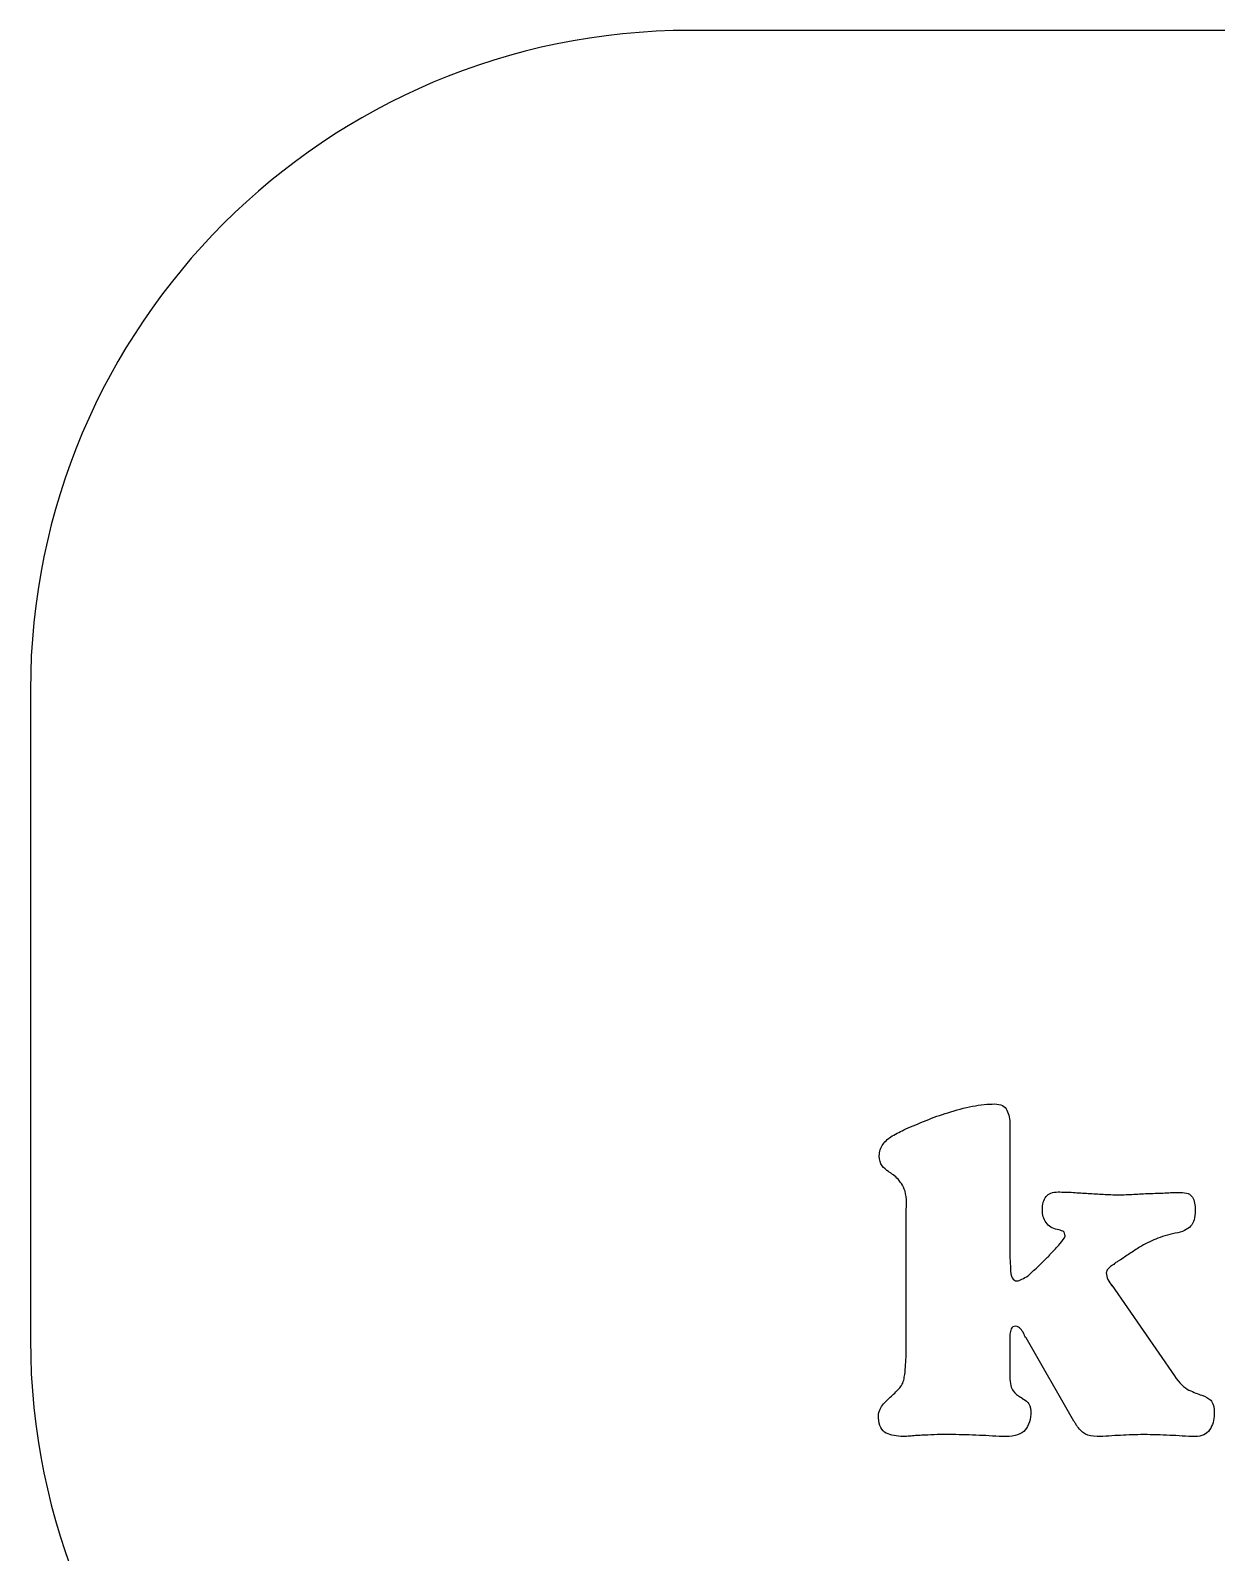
# Model space of a CAD drawing. Extents: x 1489 to 1914, y 371 to 1329.
# Drawn here: x 1489 to 1540.2, y 1036.4 to 1102.2 of the extents above; entities that cross this region are included whole.
import ezdxf

# ---------------------------------------------------------------- set-up
doc = ezdxf.new("R2010")
doc.units = 0
doc.layers.add('G0101', color=7, linetype='CONTINUOUS')

msp = doc.modelspace()

# ---------------------------------------------------------------- linework, layer by layer
at = {"layer": 'G0101', "color": 1}
for points in [[(1650.636559, 1102.153572), (1517.495562, 1102.153572)], [(1489.018563, 1073.676573), (1489.018563, 1045.591574)]]:
    msp.add_lwpolyline(points, dxfattribs=at)
at = {"layer": 'G0101', "color": 4}
for points in [[(1531.306862, 1054.906174), (1531.306862, 1049.189174), (1531.326862, 1048.728174)], [(1526.826862, 1044.852174), (1526.826862, 1045.293174), (1526.826862, 1045.714174), (1526.826862, 1051.207174), (1526.846862, 1051.386174)], [(1535.706862, 1047.959174), (1538.406862, 1044.050174)], [(1535.706862, 1047.939174), (1535.706862, 1047.959174)], [(1531.306862, 1045.846174), (1531.306862, 1045.776174), (1531.306862, 1045.707174), (1531.306862, 1044.006174)], [(1534.066862, 1042.086174), (1532.006862, 1045.687174)], [(1528.826862, 1041.506174), (1528.296862, 1041.506174)]]:
    msp.add_lwpolyline(points, dxfattribs=at)
at = {"layer": 'G0101', "color": 1}
for points in [[(1517.495562, 1102.153572), (1501.768562, 1102.153572), (1489.018563, 1089.404573), (1489.018563, 1073.676573)], [(1489.018563, 1045.591574), (1489.018563, 1029.864574), (1501.768562, 1017.114575), (1517.495562, 1017.114575)]]:
    msp.add_open_spline(points, degree=3, dxfattribs=at)
at = {"layer": 'G0101', "color": 4}
for points in [[(1527.686862, 1055.076174), (1527.993862, 1055.203174), (1528.306862, 1055.313174), (1528.626862, 1055.406174)], [(1528.626862, 1055.406174), (1528.986862, 1055.526174), (1529.339862, 1055.620174), (1529.686862, 1055.687174)], [(1529.686862, 1055.687174), (1530.033862, 1055.753174), (1530.353862, 1055.786174), (1530.646862, 1055.786174)], [(1530.646862, 1055.786174), (1530.913862, 1055.786174), (1531.089862, 1055.696174), (1531.176862, 1055.516174)], [(1531.176862, 1055.516174), (1531.263862, 1055.336174), (1531.306862, 1055.133174), (1531.306862, 1054.906174)], [(1526.226862, 1054.406174), (1526.319862, 1054.459174), (1526.413862, 1054.509174), (1526.506862, 1054.556174)], [(1526.506862, 1054.556174), (1526.600862, 1054.603174), (1526.699862, 1054.653174), (1526.806862, 1054.707174)], [(1526.806862, 1054.707174), (1527.086862, 1054.826174), (1527.379862, 1054.950174), (1527.686862, 1055.076174)], [(1525.666862, 1053.546174), (1525.666862, 1053.733174), (1525.719862, 1053.899174), (1525.826862, 1054.046174)], [(1525.826862, 1054.046174), (1525.933862, 1054.193174), (1526.066862, 1054.313174), (1526.226862, 1054.406174)], [(1525.786862, 1053.116174), (1525.706862, 1053.216174), (1525.666862, 1053.359174), (1525.666862, 1053.546174)], [(1526.066862, 1052.866174), (1525.959862, 1052.933174), (1525.866862, 1053.016174), (1525.786862, 1053.116174)], [(1526.166862, 1052.796174), (1526.139862, 1052.816174), (1526.106862, 1052.839174), (1526.066862, 1052.866174)], [(1526.266862, 1052.727174), (1526.226862, 1052.753174), (1526.193862, 1052.776174), (1526.166862, 1052.796174)], [(1526.666862, 1052.276174), (1526.546862, 1052.469174), (1526.413862, 1052.620174), (1526.266862, 1052.727174)], [(1526.846862, 1051.386174), (1526.846862, 1051.786174), (1526.786862, 1052.083174), (1526.666862, 1052.276174)], [(1532.866862, 1051.786174), (1532.973862, 1051.919174), (1533.146862, 1051.986174), (1533.386862, 1051.986174)], [(1533.386862, 1051.986174), (1533.600862, 1051.986174), (1533.816862, 1051.980174), (1534.036862, 1051.966174)], [(1534.036862, 1051.966174), (1534.256862, 1051.953174), (1534.473862, 1051.939174), (1534.686862, 1051.926174)], [(1534.686862, 1051.926174), (1534.899862, 1051.913174), (1535.116862, 1051.899174), (1535.336862, 1051.886174)], [(1535.336862, 1051.886174), (1535.556862, 1051.873174), (1535.773862, 1051.866174), (1535.986862, 1051.866174)], [(1535.986862, 1051.866174), (1536.213862, 1051.866174), (1536.436862, 1051.873174), (1536.656862, 1051.886174)], [(1536.656862, 1051.886174), (1536.876862, 1051.899174), (1537.100862, 1051.913174), (1537.326862, 1051.926174)], [(1537.326862, 1051.926174), (1537.553862, 1051.926174), (1537.776862, 1051.933174), (1537.996862, 1051.946174)], [(1537.996862, 1051.946174), (1538.216862, 1051.959174), (1538.439862, 1051.966174), (1538.666862, 1051.966174)], [(1538.666862, 1051.966174), (1538.933862, 1051.966174), (1539.106862, 1051.897174), (1539.186862, 1051.756174)], [(1532.706862, 1051.207174), (1532.706862, 1051.459174), (1532.759862, 1051.653174), (1532.866862, 1051.786174)], [(1532.866862, 1050.663174), (1532.759862, 1050.824174), (1532.706862, 1051.005174), (1532.706862, 1051.207174)], [(1539.186862, 1051.756174), (1539.266862, 1051.616174), (1539.306862, 1051.426174), (1539.306862, 1051.187174)], [(1533.346862, 1050.361174), (1533.133862, 1050.401174), (1532.973862, 1050.501174), (1532.866862, 1050.663174)], [(1539.306862, 1051.187174), (1539.306862, 1050.879174), (1539.239862, 1050.652174), (1539.106862, 1050.505174)], [(1533.586862, 1050.291174), (1533.519862, 1050.324174), (1533.439862, 1050.347174), (1533.346862, 1050.361174)], [(1533.466862, 1049.747174), (1533.586862, 1049.888174), (1533.659862, 1049.998174), (1533.686862, 1050.079174)], [(1533.686862, 1050.079174), (1533.686862, 1050.187174), (1533.653862, 1050.257174), (1533.586862, 1050.291174)], [(1537.606862, 1049.954174), (1537.366862, 1049.853174), (1537.133862, 1049.736174), (1536.906862, 1049.603174)], [(1538.446862, 1050.204174), (1538.126862, 1050.137174), (1537.846862, 1050.054174), (1537.606862, 1049.954174)], [(1539.106862, 1050.505174), (1538.973862, 1050.357174), (1538.753862, 1050.257174), (1538.446862, 1050.204174)], [(1532.926862, 1049.173174), (1532.953862, 1049.187174), (1532.976862, 1049.207174), (1532.996862, 1049.233174)], [(1532.996862, 1049.233174), (1533.016862, 1049.260174), (1533.033862, 1049.280174), (1533.046862, 1049.294174)], [(1533.046862, 1049.294174), (1533.206862, 1049.455174), (1533.346862, 1049.606174), (1533.466862, 1049.747174)], [(1536.476862, 1049.322174), (1536.336862, 1049.228174), (1536.186862, 1049.128174), (1536.026862, 1049.021174)], [(1536.906862, 1049.603174), (1536.759862, 1049.509174), (1536.616862, 1049.416174), (1536.476862, 1049.322174)], [(1531.326862, 1048.728174), (1531.326862, 1048.514174), (1531.353862, 1048.364174), (1531.406862, 1048.277174)], [(1532.206862, 1048.479174), (1532.246862, 1048.512174), (1532.286862, 1048.549174), (1532.326862, 1048.589174)], [(1532.326862, 1048.589174), (1532.406862, 1048.656174), (1532.496862, 1048.740174), (1532.596862, 1048.841174)], [(1532.596862, 1048.841174), (1532.696862, 1048.941174), (1532.806862, 1049.052174), (1532.926862, 1049.173174)], [(1535.486862, 1048.581174), (1535.486862, 1048.567174), (1535.483862, 1048.554174), (1535.476862, 1048.541174)], [(1535.606862, 1048.731174), (1535.553862, 1048.684174), (1535.513862, 1048.634174), (1535.486862, 1048.581174)], [(1535.786862, 1048.861174), (1535.719862, 1048.821174), (1535.659862, 1048.778174), (1535.606862, 1048.731174)], [(1535.916862, 1048.961174), (1535.869862, 1048.935174), (1535.826862, 1048.901174), (1535.786862, 1048.861174)], [(1536.026862, 1049.021174), (1535.999862, 1049.008174), (1535.963862, 1048.988174), (1535.916862, 1048.961174)], [(1531.406862, 1048.277174), (1531.459862, 1048.190174), (1531.526862, 1048.146174), (1531.606862, 1048.146174)], [(1531.606862, 1048.146174), (1531.673862, 1048.146174), (1531.746862, 1048.170174), (1531.826862, 1048.217174)], [(1531.826862, 1048.217174), (1531.906862, 1048.264174), (1531.993862, 1048.314174), (1532.086862, 1048.368174)], [(1532.086862, 1048.368174), (1532.126862, 1048.408174), (1532.166862, 1048.445174), (1532.206862, 1048.479174)], [(1535.476862, 1048.541174), (1535.469862, 1048.527174), (1535.466862, 1048.514174), (1535.466862, 1048.500174)], [(1535.466862, 1048.500174), (1535.466862, 1048.393174), (1535.489862, 1048.293174), (1535.536862, 1048.200174)], [(1535.536862, 1048.200174), (1535.583862, 1048.106174), (1535.639862, 1048.019174), (1535.706862, 1047.939174)], [(1531.366862, 1046.076174), (1531.339862, 1046.003174), (1531.319862, 1045.926174), (1531.306862, 1045.846174)], [(1531.566862, 1046.187174), (1531.459862, 1046.187174), (1531.393862, 1046.149174), (1531.366862, 1046.076174)], [(1531.766862, 1046.076174), (1531.713862, 1046.136174), (1531.646862, 1046.173174), (1531.566862, 1046.187174)], [(1531.906862, 1045.866174), (1531.866862, 1045.946174), (1531.819862, 1046.016174), (1531.766862, 1046.076174)], [(1531.956862, 1045.756174), (1531.936862, 1045.790174), (1531.919862, 1045.826174), (1531.906862, 1045.866174)], [(1532.006862, 1045.687174), (1531.993862, 1045.700174), (1531.976862, 1045.723174), (1531.956862, 1045.756174)], [(1526.796862, 1044.421174), (1526.803862, 1044.562174), (1526.813862, 1044.705174), (1526.826862, 1044.852174)], [(1526.546862, 1043.529174), (1526.653862, 1043.649174), (1526.719862, 1043.803174), (1526.746862, 1043.990174)], [(1526.746862, 1043.990174), (1526.773862, 1044.137174), (1526.789862, 1044.281174), (1526.796862, 1044.421174)], [(1531.306862, 1044.006174), (1531.306862, 1043.713174), (1531.353862, 1043.509174), (1531.446862, 1043.397174)], [(1538.406862, 1044.050174), (1538.619862, 1043.730174), (1538.830862, 1043.522174), (1539.036862, 1043.429174)], [(1526.186862, 1043.168174), (1526.319862, 1043.289174), (1526.439862, 1043.409174), (1526.546862, 1043.529174)], [(1531.446862, 1043.397174), (1531.539862, 1043.283174), (1531.646862, 1043.193174), (1531.766862, 1043.126174)], [(1539.036862, 1043.429174), (1539.243862, 1043.335174), (1539.426862, 1043.262174), (1539.586862, 1043.208174)], [(1525.626862, 1042.227174), (1525.626862, 1042.453174), (1525.686862, 1042.637174), (1525.806862, 1042.777174)], [(1525.806862, 1042.777174), (1525.926862, 1042.917174), (1526.053862, 1043.048174), (1526.186862, 1043.168174)], [(1531.766862, 1043.126174), (1531.793862, 1043.113174), (1531.813862, 1043.100174), (1531.826862, 1043.086174)], [(1531.826862, 1043.086174), (1531.919862, 1043.033174), (1532.003862, 1042.969174), (1532.076862, 1042.897174)], [(1532.076862, 1042.897174), (1532.149862, 1042.823174), (1532.193862, 1042.700174), (1532.206862, 1042.526174)], [(1539.586862, 1043.208174), (1539.746862, 1043.154174), (1539.876862, 1043.081174), (1539.976862, 1042.988174)], [(1539.976862, 1042.988174), (1540.076861, 1042.894174), (1540.126861, 1042.693174), (1540.126861, 1042.386174)], [(1525.966862, 1041.576174), (1525.766862, 1041.676174), (1525.653862, 1041.893174), (1525.626862, 1042.227174)], [(1532.206862, 1042.526174), (1532.206862, 1042.167174), (1532.126862, 1041.893174), (1531.966862, 1041.707174)], [(1534.146862, 1041.966174), (1534.119862, 1042.006174), (1534.093862, 1042.046174), (1534.066862, 1042.086174)], [(1540.126861, 1042.386174), (1540.126861, 1042.133174), (1540.060861, 1041.910174), (1539.926862, 1041.716174)], [(1526.706862, 1041.426174), (1526.413862, 1041.426174), (1526.166862, 1041.477174), (1525.966862, 1041.576174)], [(1526.976862, 1041.437174), (1526.889862, 1041.430174), (1526.799862, 1041.426174), (1526.706862, 1041.426174)], [(1527.226862, 1041.466174), (1527.146862, 1041.453174), (1527.063862, 1041.443174), (1526.976862, 1041.437174)], [(1527.496862, 1041.477174), (1527.409862, 1041.470174), (1527.319862, 1041.466174), (1527.226862, 1041.466174)], [(1527.766862, 1041.486174), (1527.673862, 1041.486174), (1527.583862, 1041.483174), (1527.496862, 1041.477174)], [(1528.296862, 1041.506174), (1528.116862, 1041.506174), (1527.939862, 1041.500174), (1527.766862, 1041.486174)], [(1529.396862, 1041.497174), (1529.203862, 1041.503174), (1529.013862, 1041.506174), (1528.826862, 1041.506174)], [(1529.986862, 1041.466174), (1529.786862, 1041.480174), (1529.589862, 1041.490174), (1529.396862, 1041.497174)], [(1530.556862, 1041.446174), (1530.363862, 1041.460174), (1530.173862, 1041.466174), (1529.986862, 1041.466174)], [(1531.126862, 1041.426174), (1530.939862, 1041.426174), (1530.749862, 1041.433174), (1530.556862, 1041.446174)], [(1531.966862, 1041.707174), (1531.806862, 1041.520174), (1531.526862, 1041.426174), (1531.126862, 1041.426174)], [(1534.226862, 1041.846174), (1534.199862, 1041.886174), (1534.173862, 1041.926174), (1534.146862, 1041.966174)], [(1534.566862, 1041.526174), (1534.446862, 1041.593174), (1534.333862, 1041.700174), (1534.226862, 1041.846174)], [(1535.066862, 1041.426174), (1534.853862, 1041.426174), (1534.686862, 1041.460174), (1534.566862, 1041.526174)], [(1535.576862, 1041.446174), (1535.409862, 1041.433174), (1535.239862, 1041.426174), (1535.066862, 1041.426174)], [(1536.086862, 1041.466174), (1535.913862, 1041.466174), (1535.743862, 1041.460174), (1535.576862, 1041.446174)], [(1536.576862, 1041.497174), (1536.409862, 1041.490174), (1536.246862, 1041.480174), (1536.086862, 1041.466174)], [(1537.086862, 1041.506174), (1536.913862, 1041.506174), (1536.743862, 1041.503174), (1536.576862, 1041.497174)], [(1537.646862, 1041.497174), (1537.459862, 1041.503174), (1537.273862, 1041.506174), (1537.086862, 1041.506174)], [(1538.206862, 1041.466174), (1538.019862, 1041.480174), (1537.833862, 1041.490174), (1537.646862, 1041.497174)], [(1538.746862, 1041.446174), (1538.560862, 1041.460174), (1538.379862, 1041.466174), (1538.206862, 1041.466174)], [(1539.306862, 1041.426174), (1539.119862, 1041.426174), (1538.933862, 1041.433174), (1538.746862, 1041.446174)], [(1539.926862, 1041.716174), (1539.793862, 1041.523174), (1539.586862, 1041.426174), (1539.306862, 1041.426174)]]:
    msp.add_open_spline(points, degree=3, dxfattribs=at)

doc.saveas('drawing.dxf')
